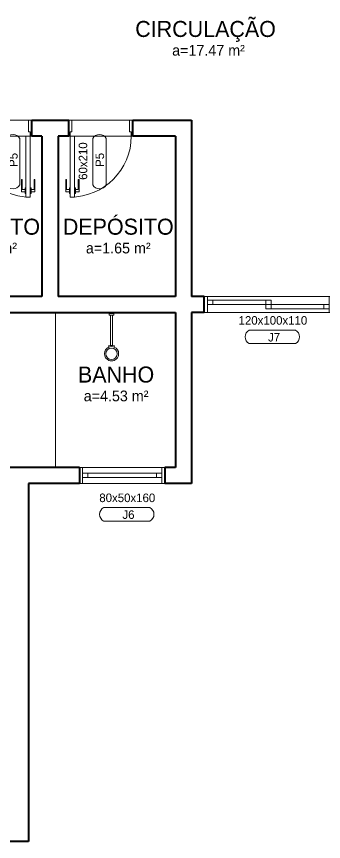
# Model space of a CAD drawing. Header units: millimetres. Extents: x 13204 to 24802, y 21209 to 40694.
# Drawn here: x 23161 to 23448, y 35576 to 36348 of the extents above; entities that cross this region are included whole.
import ezdxf
from ezdxf.enums import TextEntityAlignment as Align

# ---------------------------------------------------------------- set-up
doc = ezdxf.new("R2010")
doc.units = ezdxf.units.MM
for name, color, linetype, lineweight in [('ESPECARQ', 2, 'Continuous', 20), ('Esquadrias', 2, 'Continuous', 20), ('Louças', 150, 'Continuous', 15), ('PAREDE', 1, 'Continuous', 40), ('Paredes', 1, 'Continuous', 40), ('PISO', 5, 'Continuous', 5), ('TEXTO', 4, 'Continuous', 5)]:
    doc.layers.add(name, color=color, linetype=linetype, lineweight=lineweight)
doc.styles.add('LANA', font='stylu.ttf')
doc.styles.add('REGUA60', font='cityb___.ttf', dxfattribs={"width": 1.4})

# ---------------------------------------------------------------- blocks, each defined once
blk = doc.blocks.new('Chu002')
at = {"layer": 'Louças'}
blk.add_line((-15, 23), (15, 23), dxfattribs=at)
blk.add_lwpolyline([(37, 657, 0.189243), (-37, 657, 0.681742), (-37, 471), (-43, 455, 0.063779), (-15, 448), (-15, 23), (-32, 23), (-32, 0), (32, 0), (32, 23), (15, 23), (15, 448, 0.063667), (43, 455), (37, 471, 0.681742)], format="xyb", close=True, dxfattribs=at)
blk.add_circle((0, 564), 80, dxfattribs=at)
for centre, radius, start, end in [((0, 564), 100, 248.5678, 291.4322), ((0, 562), 115, 262.6389, 277.6529)]:
    blk.add_arc(centre, radius, start, end, dxfattribs=at)
blk = doc.blocks.new('*U27', base_point=(58504.28, 5792.06))
at = {"layer": 'Esquadrias'}
for p, q in [((58427.28, 5792.06), (58424.28, 5792.06)), ((58427.28, 5777.06), (58427.28, 5792.06)), ((58501.28, 5792.06), (58504.28, 5792.06)), ((58501.28, 5777.06), (58501.28, 5792.06)), ((58501.28, 5786.56), (58427.28, 5786.56)), ((58501.28, 5782.56), (58427.28, 5782.56)), ((58432.28, 5782.56), (58432.28, 5786.56)), ((58496.28, 5782.56), (58496.28, 5786.56)), ((58424.28, 5777.06), (58427.28, 5777.06)), ((58504.28, 5777.06), (58501.28, 5777.06))]:
    blk.add_line(p, q, dxfattribs=at)
at = {"layer": 'Esquadrias', "color": 0}
for p, q in [((58501.28, 5792.06), (58427.28, 5792.06)), ((58501.28, 5777.06), (58427.28, 5777.06))]:
    blk.add_line(p, q, dxfattribs=at)
blk = doc.blocks.new('*U28', base_point=(58649.28, 5635.29))
at = {"layer": 'Esquadrias'}
for p, q in [((58532.28, 5635.29), (58529.28, 5635.29)), ((58532.28, 5620.29), (58532.28, 5635.29)), ((58646.28, 5635.29), (58649.28, 5635.29)), ((58646.28, 5620.29), (58646.28, 5635.29)), ((58646.28, 5627.79), (58532.28, 5627.79)), ((58537.28, 5623.79), (58537.28, 5627.79)), ((58646.28, 5631.79), (58586.78, 5631.79)), ((58586.78, 5623.79), (58586.78, 5631.79)), ((58591.78, 5623.79), (58591.78, 5631.79)), ((58641.28, 5627.79), (58641.28, 5631.79)), ((58529.28, 5620.29), (58532.28, 5620.29)), ((58591.78, 5623.79), (58532.28, 5623.79)), ((58649.28, 5620.29), (58646.28, 5620.29))]:
    blk.add_line(p, q, dxfattribs=at)
at = {"layer": 'Esquadrias', "color": 0}
for p, q in [((58646.28, 5635.29), (58532.28, 5635.29)), ((58646.28, 5620.29), (58532.28, 5620.29))]:
    blk.add_line(p, q, dxfattribs=at)
blk = doc.blocks.new('*U29', base_point=(58814.28, 5916.52))
at = {"layer": 'Esquadrias'}
for p, q in [((58808.03, 5968.52), (58804.53, 5968.52)), ((58804.53, 5968.52), (58804.53, 5957.02)), ((58808.78, 5970.27), (58808.03, 5970.27)), ((58808.03, 5970.27), (58808.03, 5964.77)), ((58812.78, 5973.52), (58808.78, 5973.52)), ((58808.78, 5973.52), (58808.78, 5916.52)), ((58812.78, 5916.52), (58812.78, 5973.52)), ((58812.78, 5970.27), (58813.53, 5970.27)), ((58813.53, 5970.27), (58813.53, 5964.77)), ((58813.53, 5968.52), (58817.03, 5968.52)), ((58817.03, 5968.52), (58817.03, 5957.02)), ((58805.28, 5957.02), (58805.28, 5966.52)), ((58805.28, 5966.52), (58808.03, 5966.52)), ((58808.03, 5964.77), (58808.78, 5964.77)), ((58813.53, 5964.77), (58812.78, 5964.77)), ((58816.28, 5966.52), (58813.53, 5966.52)), ((58816.28, 5957.02), (58816.28, 5966.52)), ((58804.53, 5957.02), (58805.28, 5957.02)), ((58817.03, 5957.02), (58816.28, 5957.02)), ((58755.78, 5916.52), (58754.28, 5916.52)), ((58755.78, 5912.52), (58755.78, 5916.52)), ((58808.78, 5916.52), (58812.78, 5916.52)), ((58812.78, 5916.52), (58814.28, 5916.52)), ((58812.78, 5912.52), (58812.78, 5916.52)), ((58757.28, 5912.52), (58755.78, 5912.52)), ((58757.28, 5901.52), (58757.28, 5912.52)), ((58811.28, 5901.52), (58811.28, 5912.52)), ((58811.28, 5912.52), (58812.78, 5912.52)), ((58754.28, 5901.52), (58757.28, 5901.52)), ((58814.28, 5901.52), (58811.28, 5901.52))]:
    blk.add_line(p, q, dxfattribs=at)
at = {"layer": 'Esquadrias', "color": 0}
blk.add_arc((58812.78, 5916.52), 57, 90, 180, dxfattribs=at)
blk = doc.blocks.new('*U30', base_point=(58814.28, 5882.06))
at = {"layer": 'Esquadrias'}
for p, q in [((58812.78, 5939.06), (58808.78, 5939.06)), ((58808.78, 5939.06), (58808.78, 5882.06)), ((58812.78, 5882.06), (58812.78, 5939.06)), ((58808.03, 5934.06), (58804.53, 5934.06)), ((58804.53, 5934.06), (58804.53, 5922.56)), ((58805.28, 5922.56), (58805.28, 5932.06)), ((58805.28, 5932.06), (58808.03, 5932.06)), ((58808.78, 5935.81), (58808.03, 5935.81)), ((58808.03, 5935.81), (58808.03, 5930.31)), ((58808.03, 5930.31), (58808.78, 5930.31)), ((58812.78, 5935.81), (58813.53, 5935.81)), ((58813.53, 5930.31), (58812.78, 5930.31)), ((58813.53, 5935.81), (58813.53, 5930.31)), ((58813.53, 5934.06), (58817.03, 5934.06)), ((58816.28, 5932.06), (58813.53, 5932.06)), ((58816.28, 5922.56), (58816.28, 5932.06)), ((58817.03, 5934.06), (58817.03, 5922.56)), ((58804.53, 5922.56), (58805.28, 5922.56)), ((58817.03, 5922.56), (58816.28, 5922.56)), ((58755.78, 5882.06), (58754.28, 5882.06)), ((58755.78, 5878.06), (58755.78, 5882.06)), ((58757.28, 5878.06), (58755.78, 5878.06)), ((58757.28, 5867.06), (58757.28, 5878.06)), ((58808.78, 5882.06), (58812.78, 5882.06)), ((58811.28, 5867.06), (58811.28, 5878.06)), ((58811.28, 5878.06), (58812.78, 5878.06)), ((58812.78, 5882.06), (58814.28, 5882.06)), ((58812.78, 5878.06), (58812.78, 5882.06)), ((58754.28, 5867.06), (58757.28, 5867.06)), ((58814.28, 5867.06), (58811.28, 5867.06))]:
    blk.add_line(p, q, dxfattribs=at)
at = {"layer": 'Esquadrias', "color": 0}
blk.add_arc((58812.78, 5882.06), 57, 90, 180, dxfattribs=at)
blk = doc.blocks.new('*U54', base_point=(57605.78, 6015.65))
blk = doc.blocks.new('*U58', base_point=(57767.62, 5854.04))
blk = doc.blocks.new('*U60', base_point=(57860.52, 5724.24))
blk = doc.blocks.new('INDESQ2')
at = {"color": 0, "linetype": 'ByBlock'}
for p, q in [((4.32, 2.96), (-4.32, 2.96)), ((-4.32, 0.44), (4.32, 0.44))]:
    blk.add_line(p, q, dxfattribs=at)
at = {"color": 0}
for centre, start, end in [((-3.67, 1.7), 117.3654, 242.6346), ((3.67, 1.7), 297.3654, 62.6346)]:
    blk.add_arc(centre, 1.42, start, end, dxfattribs=at)
at = {"style": 'REGUA60', "width": 1.4, "flags": 9}
blk.add_attdef('LOCAL', text='', height=1.5, dxfattribs=at).set_placement((-0.08, -4.35), align=Align.CENTER)
at = {"layer": 'ESPECARQ', "color": 0, "style": 'REGUA60'}
for tag, width, p in [('COD', 1.1, (-0.08, 0.95)), ('DIM', 1.4, (-0.08, -2.17))]:
    blk.add_attdef(tag, text='', height=1.5, dxfattribs=dict(at, width=width)).set_placement(p, align=Align.CENTER)

msp = doc.modelspace()

# ---------------------------------------------------------------- linework, layer by layer
at = {"layer": 'Louças'}
msp.add_line((23197.62, 36070.87), (23197.62, 35925.87), dxfattribs=at)
at = {"layer": 'PAREDE'}
for p, q in [((23175.62, 36250.87), (23210.07, 36250.87)), ((23270.07, 36250.87), (23325.07, 36250.87)), ((23325.07, 36250.87), (23325.07, 36085.87)), ((23185.07, 36235.87), (23185.07, 36085.87)), ((23200.07, 36235.87), (23200.07, 36085.87)), ((23310.07, 36235.87), (23310.07, 36085.87))]:
    msp.add_line(p, q, dxfattribs=at)
at = {"layer": 'Paredes'}
for p, q in [((23175.62, 36235.87), (23175.62, 36250.87)), ((23210.07, 36235.87), (23210.07, 36250.87)), ((23270.07, 36235.87), (23270.07, 36250.87)), ((23185.07, 36235.87), (23175.62, 36235.87)), ((23210.07, 36235.87), (23200.07, 36235.87)), ((23310.07, 36235.87), (23270.07, 36235.87)), ((23185.07, 36085.87), (23075.07, 36085.87)), ((23310.07, 36085.87), (23200.07, 36085.87)), ((23336.85, 36085.87), (23325.07, 36085.87)), ((23336.85, 36070.87), (23336.85, 36085.87)), ((22997.62, 36070.87), (23310.07, 36070.87)), ((23310.07, 36070.87), (23310.07, 35925.87)), ((23336.85, 36070.87), (23325.07, 36070.87)), ((23325.07, 36070.87), (23325.07, 35910.87)), ((23220.07, 35925.87), (22997.62, 35925.87)), ((23220.07, 35925.87), (23220.07, 35910.87)), ((23310.07, 35925.87), (23300.07, 35925.87)), ((23300.07, 35925.87), (23300.07, 35910.87)), ((23220.07, 35910.87), (23172.62, 35910.87)), ((23172.62, 35910.87), (23172.62, 35575.87)), ((23325.07, 35910.87), (23300.07, 35910.87)), ((23172.62, 35575.87), (23092.62, 35575.87))]:
    msp.add_line(p, q, dxfattribs=at)
at = {"layer": 'PISO'}
for points in [[(23115.62, 36250.87), (23115.62, 36235.87), (23175.62, 36235.87), (23175.62, 36250.87)], [(23210.07, 36250.87), (23210.07, 36235.87), (23270.07, 36235.87), (23270.07, 36250.87)]]:
    msp.add_lwpolyline(points, close=True, dxfattribs=at)

# ---------------------------------------------------------------- block references
at = {"layer": 'Esquadrias', "color": 5, "yscale": -1}
for name, p in [('*U29', (23175.62, 36235.87)), ('*U28', (23456.85, 36070.87))]:
    msp.add_blockref(name, p, dxfattribs=at)
at = {"layer": 'Esquadrias', "color": 5, "rotation": 180}
msp.add_blockref('*U30', (23210.07, 36235.87), dxfattribs=at)
at = {"layer": 'Esquadrias', "color": 5}
msp.add_blockref('*U27', (23300.07, 35925.87), dxfattribs=at)
at = {"layer": 'Louças', "xscale": -0.06666666670935228, "yscale": 0.06666666670935228, "zscale": 0.06666666666666667, "rotation": 180}
msp.add_blockref('Chu002', (23250.11, 36069.84), dxfattribs=at)
at = {"layer": 'TEXTO'}
ref = msp.add_blockref('*U60', (23340.86, 36328.67), dxfattribs=at)
ref.add_attrib('AMBIENTE', 'CIRCULAÇÃO ', dxfattribs={"color": 0, "height": 15, "style": 'LANA'}).set_placement((23340.86, 36328.67), align=Align.CENTER)
ref.add_attrib('ÁREA', 'a=17.47 m²', dxfattribs={"color": 0, "height": 10, "style": 'LANA'}).set_placement((23340.86, 36311.17), align=Align.CENTER)
ref = msp.add_blockref('INDESQ2', (23149.5, 36212.05), dxfattribs=dict(at, xscale=4.999999999999704, yscale=4.999999999999704, zscale=4.999999999999704, rotation=269.9933850202379))
ref.add_attrib('COD', 'P5', dxfattribs={"layer": 'ESPECARQ', "color": 0, "height": 8, "rotation": 89.99339, "style": 'LANA'}).set_placement((23162.29, 36213.64), align=Align.CENTER)
ref.add_attrib('DIM', '60x210', dxfattribs={"layer": 'ESPECARQ', "color": 0, "height": 8, "rotation": 89.99339, "style": 'LANA'}).set_placement((23146.55, 36212.53), align=Align.CENTER)
ref = msp.add_blockref('INDESQ2', (23230.37, 36212.05), dxfattribs=dict(at, xscale=4.999999999999704, yscale=4.999999999999704, zscale=4.999999999999704, rotation=269.9933850202379))
ref.add_attrib('COD', 'P5', dxfattribs={"layer": 'ESPECARQ', "color": 0, "height": 8, "rotation": 89.99339, "style": 'LANA'}).set_placement((23243.15, 36213.64), align=Align.CENTER)
ref.add_attrib('DIM', '60x210', dxfattribs={"layer": 'ESPECARQ', "color": 0, "height": 8, "rotation": 89.99339, "style": 'LANA'}).set_placement((23227.42, 36212.53), align=Align.CENTER)
ref = msp.add_blockref('*U58', (23131.44, 36143.64), dxfattribs=at)
ref.add_attrib('AMBIENTE', 'DEPÓSITO', dxfattribs={"color": 0, "height": 15, "style": 'LANA'}).set_placement((23131.44, 36143.64), align=Align.CENTER)
ref.add_attrib('ÁREA', 'a=1.65 m²', dxfattribs={"color": 0, "height": 10, "style": 'LANA'}).set_placement((23131.44, 36126.14), align=Align.CENTER)
ref = msp.add_blockref('*U58', (23256.44, 36143.64), dxfattribs=at)
ref.add_attrib('AMBIENTE', 'DEPÓSITO', dxfattribs={"color": 0, "height": 15, "style": 'LANA'}).set_placement((23256.44, 36143.64), align=Align.CENTER)
ref.add_attrib('ÁREA', 'a=1.65 m²', dxfattribs={"color": 0, "height": 10, "style": 'LANA'}).set_placement((23256.44, 36126.14), align=Align.CENTER)
ref = msp.add_blockref('INDESQ2', (23400.59, 36056.51), dxfattribs=dict(at, xscale=4.999999999999704, yscale=4.999999999999704, zscale=4.999999999999704, rotation=179.9933850202378))
ref.add_attrib('COD', 'J7', dxfattribs={"layer": 'ESPECARQ', "color": 0, "height": 8, "rotation": 359.99339, "style": 'LANA'}).set_placement((23402.18, 36043.72), align=Align.CENTER)
ref.add_attrib('DIM', '120x100x110', dxfattribs={"layer": 'ESPECARQ', "color": 0, "height": 8, "rotation": 359.99339, "style": 'LANA'}).set_placement((23401.08, 36059.46), align=Align.CENTER)
ref = msp.add_blockref('*U54', (23254.4, 36005.3), dxfattribs=at)
ref.add_attrib('AMBIENTE', 'BANHO', dxfattribs={"color": 0, "height": 15, "style": 'LANA'}).set_placement((23254.4, 36005.3), align=Align.CENTER)
ref.add_attrib('ÁREA', 'a=4.53 m²', dxfattribs={"color": 0, "height": 10, "style": 'LANA'}).set_placement((23254.4, 35987.8), align=Align.CENTER)
ref = msp.add_blockref('INDESQ2', (23264.39, 35890.49), dxfattribs=dict(at, xscale=4.999999999999704, yscale=4.999999999999704, zscale=4.999999999999704, rotation=179.9933850202378))
ref.add_attrib('COD', 'J6', dxfattribs={"layer": 'ESPECARQ', "color": 0, "height": 8, "rotation": 359.99339, "style": 'LANA'}).set_placement((23265.98, 35877.7), align=Align.CENTER)
ref.add_attrib('DIM', '80x50x160', dxfattribs={"layer": 'ESPECARQ', "color": 0, "height": 8, "rotation": 359.99339, "style": 'LANA'}).set_placement((23264.87, 35893.44), align=Align.CENTER)

doc.saveas('drawing.dxf')
